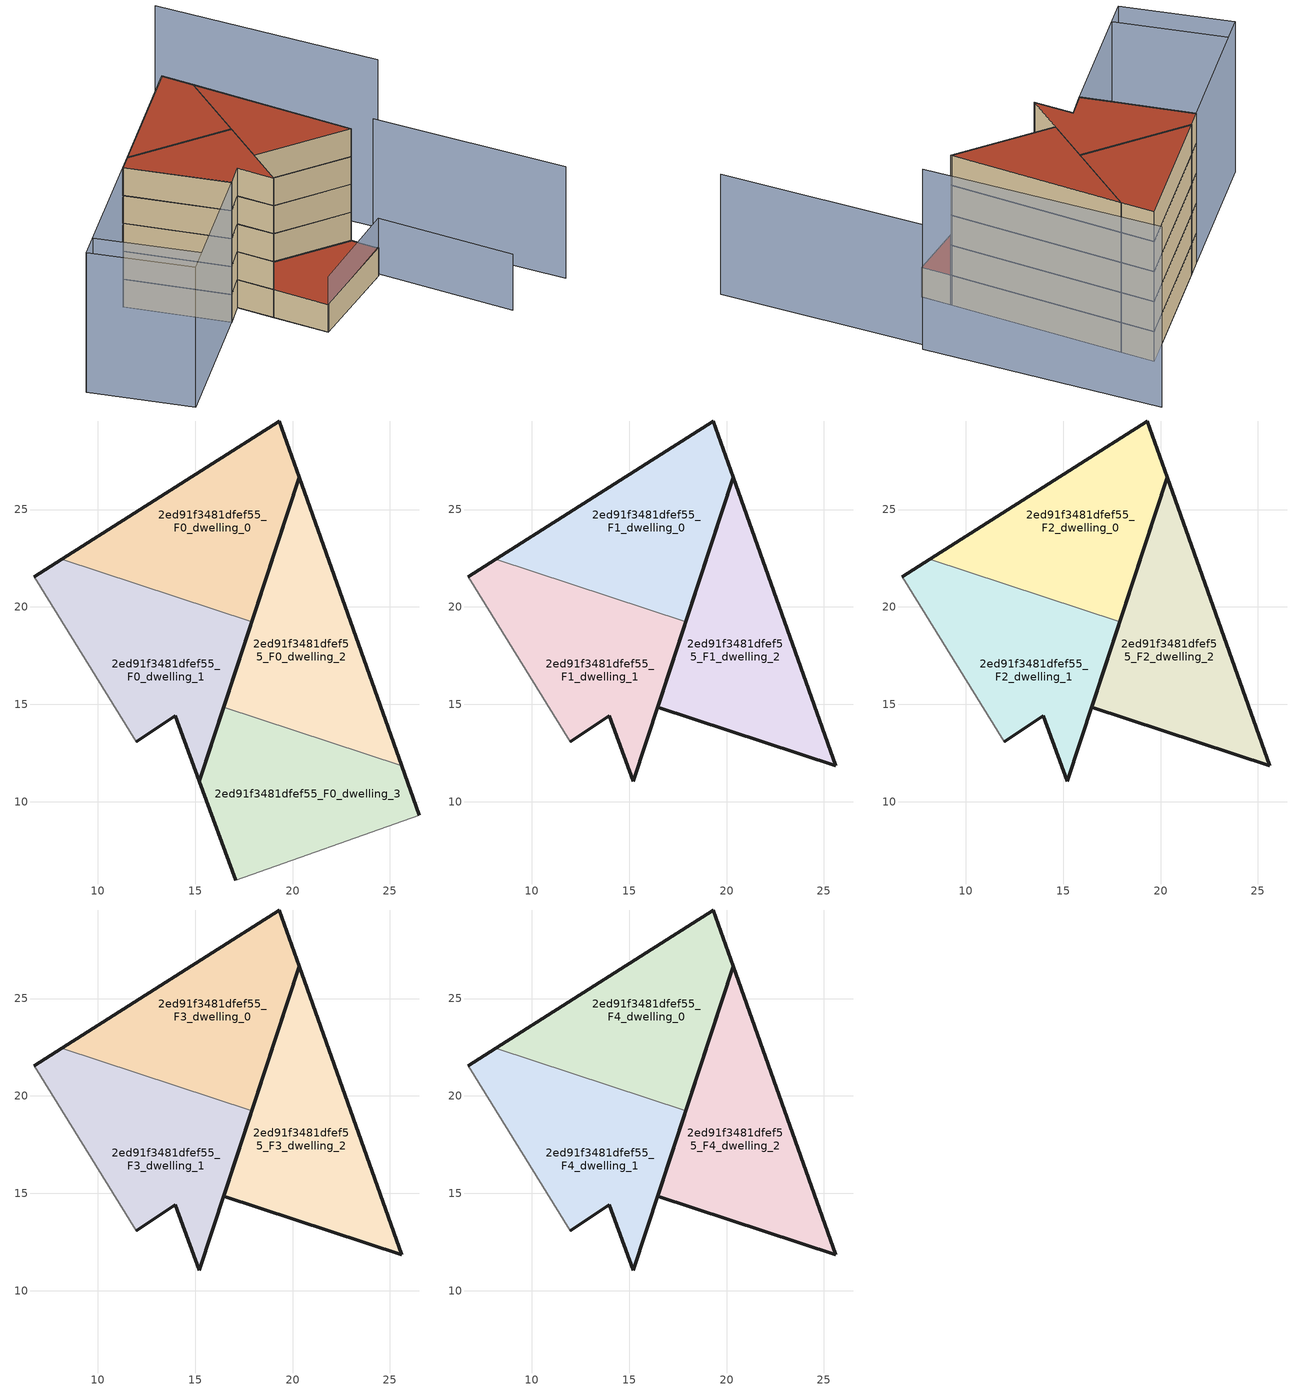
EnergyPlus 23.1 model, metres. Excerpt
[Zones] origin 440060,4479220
2ed91f3481dfef55_F0_dwelling_0
 floor ground (EU_floor_Construction): 17.91,19.25 20.34,26.67 19.32,29.55 8.15,22.45 z0
 wall outside (EU_wall_Construction): 8.15,22.45 19.32,29.55 20.34,26.67 17.91,19.25 z0:3
 wall to 2ed91f3481dfef55_F0_dwelling_1 (EU_wall_Construction): 17.91,19.25 8.15,22.45 z0:3
2ed91f3481dfef55_F0_dwelling_1
 floor ground (EU_floor_Construction): 15.22,11.04 17.91,19.25 8.15,22.45 6.73,21.56 11.98,13.08 13.99,14.41 z0
 wall outside (EU_wall_Construction): 6.73,21.56 8.15,22.45 / 17.91,19.25 15.22,11.04 13.99,14.41 11.98,13.08 z0:3
 wall adiabatic (EU_wall_Construction): 11.98,13.08 6.73,21.56 z0:3
2ed91f3481dfef55_F0_dwelling_2
 floor ground (EU_floor_Construction): 25.61,11.85 20.34,26.67 16.47,14.84 z0
 wall outside (EU_wall_Construction): 16.47,14.84 20.34,26.67 25.61,11.85 z0:3
 wall to 2ed91f3481dfef55_F0_dwelling_3 (EU_wall_Construction): 25.61,11.85 16.47,14.84 z0:3
2ed91f3481dfef55_F0_dwelling_3
 floor ground (EU_floor_Construction): 26.51,9.3 25.61,11.85 16.47,14.84 15.22,11.04 17.07,5.98 z0
 wall outside (EU_wall_Construction): 25.61,11.85 26.51,9.3 / 17.07,5.98 15.22,11.04 16.47,14.84 z0:3
 wall adiabatic (EU_wall_Construction): 26.51,9.3 17.07,5.98 z0:3
 roof outside (EU_roof_Construction): 25.61,11.85 26.51,9.3 17.07,5.98 15.22,11.04 16.47,14.84 z3
2ed91f3481dfef55_F1_dwelling_0
 floor to 2ed91f3481dfef55_F0_dwelling_0 (EU_floor_Construction): 17.91,19.25 20.34,26.67 19.32,29.55 8.15,22.45 z3
 wall outside (EU_wall_Construction): 8.15,22.45 19.32,29.55 20.34,26.67 17.91,19.25 z3:6
 wall to 2ed91f3481dfef55_F1_dwelling_1 (EU_wall_Construction): 17.91,19.25 8.15,22.45 z3:6
2ed91f3481dfef55_F1_dwelling_1
 floor to 2ed91f3481dfef55_F0_dwelling_1 (EU_floor_Construction): 15.22,11.04 17.91,19.25 8.15,22.45 6.73,21.56 11.98,13.08 13.99,14.41 z3
 wall outside (EU_wall_Construction): 6.73,21.56 8.15,22.45 / 17.91,19.25 15.22,11.04 13.99,14.41 11.98,13.08 z3:6
 wall adiabatic (EU_wall_Construction): 11.98,13.08 6.73,21.56 z3:6
2ed91f3481dfef55_F1_dwelling_2
 floor to 2ed91f3481dfef55_F0_dwelling_2 (EU_floor_Construction): 25.61,11.85 20.34,26.67 16.47,14.84 z3
 wall outside (EU_wall_Construction): 25.61,11.85 16.47,14.84 20.34,26.67 25.61,11.85 z3:6
2ed91f3481dfef55_F2_dwelling_0
 floor to 2ed91f3481dfef55_F1_dwelling_0 (EU_floor_Construction): 17.91,19.25 20.34,26.67 19.32,29.55 8.15,22.45 z6
 wall outside (EU_wall_Construction): 8.15,22.45 19.32,29.55 20.34,26.67 17.91,19.25 z6:9
 wall to 2ed91f3481dfef55_F2_dwelling_1 (EU_wall_Construction): 17.91,19.25 8.15,22.45 z6:9
2ed91f3481dfef55_F2_dwelling_1
 floor to 2ed91f3481dfef55_F1_dwelling_1 (EU_floor_Construction): 15.22,11.04 17.91,19.25 8.15,22.45 6.73,21.56 11.98,13.08 13.99,14.41 z6
 wall outside (EU_wall_Construction): 6.73,21.56 8.15,22.45 / 17.91,19.25 15.22,11.04 13.99,14.41 11.98,13.08 z6:9
 wall adiabatic (EU_wall_Construction): 11.98,13.08 6.73,21.56 z6:9
2ed91f3481dfef55_F2_dwelling_2
 floor to 2ed91f3481dfef55_F1_dwelling_2 (EU_floor_Construction): 25.61,11.85 20.34,26.67 16.47,14.84 z6
 wall outside (EU_wall_Construction): 25.61,11.85 16.47,14.84 20.34,26.67 25.61,11.85 z6:9
2ed91f3481dfef55_F3_dwelling_0
 floor to 2ed91f3481dfef55_F2_dwelling_0 (EU_floor_Construction): 17.91,19.25 20.34,26.67 19.32,29.55 8.15,22.45 z9
 wall outside (EU_wall_Construction): 8.15,22.45 19.32,29.55 20.34,26.67 17.91,19.25 z9:12
 wall to 2ed91f3481dfef55_F3_dwelling_1 (EU_wall_Construction): 17.91,19.25 8.15,22.45 z9:12
2ed91f3481dfef55_F3_dwelling_1
 floor to 2ed91f3481dfef55_F2_dwelling_1 (EU_floor_Construction): 15.22,11.04 17.91,19.25 8.15,22.45 6.73,21.56 11.98,13.08 13.99,14.41 z9
 wall outside (EU_wall_Construction): 6.73,21.56 8.15,22.45 / 17.91,19.25 15.22,11.04 13.99,14.41 11.98,13.08 z9:12
 wall adiabatic (EU_wall_Construction): 11.98,13.08 6.73,21.56 z9:12
2ed91f3481dfef55_F3_dwelling_2
 floor to 2ed91f3481dfef55_F2_dwelling_2 (EU_floor_Construction): 25.61,11.85 20.34,26.67 16.47,14.84 z9
 wall outside (EU_wall_Construction): 25.61,11.85 16.47,14.84 20.34,26.67 25.61,11.85 z9:12
2ed91f3481dfef55_F4_dwelling_0
 floor to 2ed91f3481dfef55_F3_dwelling_0 (EU_floor_Construction): 17.91,19.25 20.34,26.67 19.32,29.55 8.15,22.45 z12
 wall outside (EU_wall_Construction): 8.15,22.45 19.32,29.55 20.34,26.67 17.91,19.25 z12:15
 wall to 2ed91f3481dfef55_F4_dwelling_1 (EU_wall_Construction): 17.91,19.25 8.15,22.45 z12:15
 roof outside (EU_roof_Construction): 19.32,29.55 20.34,26.67 17.91,19.25 8.15,22.45 z15
2ed91f3481dfef55_F4_dwelling_1
 floor to 2ed91f3481dfef55_F3_dwelling_1 (EU_floor_Construction): 15.22,11.04 17.91,19.25 8.15,22.45 6.73,21.56 11.98,13.08 13.99,14.41 z12
 wall outside (EU_wall_Construction): 6.73,21.56 8.15,22.45 / 17.91,19.25 15.22,11.04 13.99,14.41 11.98,13.08 z12:15
 wall adiabatic (EU_wall_Construction): 11.98,13.08 6.73,21.56 z12:15
 roof outside (EU_roof_Construction): 17.91,19.25 15.22,11.04 13.99,14.41 11.98,13.08 6.73,21.56 8.15,22.45 z15
2ed91f3481dfef55_F4_dwelling_2
 floor to 2ed91f3481dfef55_F3_dwelling_2 (EU_floor_Construction): 25.61,11.85 20.34,26.67 16.47,14.84 z12
 wall outside (EU_wall_Construction): 25.61,11.85 16.47,14.84 20.34,26.67 25.61,11.85 z12:15
 roof outside (EU_roof_Construction): 20.34,26.67 25.61,11.85 16.47,14.84 z15
shading: -2.95,15.36 2.39,7 / 12.07,13.13 0.39,5.73 / 0.39,5.73 -4.94,14.15 / -4.94,14.15 6.73,21.56 / 6.73,21.56 12.07,13.13 z0:15; 17.07,5.98 26.69,9.54 / 26.69,9.54 31.29,-2.88 z0:6; 38.16,-2.54 31.16,14.78 z0:12; 31.79,14.89 23.5,34.74 z0:18
[Building]
EU S2 Campaign: North Axis=0; Terrain=City; Solar Distribution=FullExterior
[Site:Location]
Madrid: Latitude=40.5; Longitude=-3.5; Time Zone=1; Elevation=609
[SizingPeriod:WeatherFileDays]
AnnualSizingPeriod: Begin Month=1; Begin Day of Month=1; End Month=12; End Day of Month=31; Day of Week for Start Day=Monday; Use Weather File Daylight Saving Period=No; Use Weather File Rain and Snow Indicators=No
[MATERIAL]
EU_InternalMass_Material: Roughness=MediumRough; Thickness=0.1; Conductivity=1; Density=1800; Specific Heat=900; Thermal Absorptance=0.9; Solar Absorptance=0.7; Visible Absorptance=0.7
[MATERIAL:NOMASS] Roughness=MediumRough; Thermal Absorptance=0.9; Solar Absorptance=0.7; Visible Absorptance=0.7
Name | Thermal Resistance
EU_wall_NoMass | 0.609216
EU_roof_NoMass | 0.513268
EU_floor_NoMass | 0.568163
[CONSTRUCTION]
EU_wall_Construction: EU_wall_NoMass
EU_roof_Construction: EU_roof_NoMass
EU_floor_Construction: EU_floor_NoMass
EU_InternalMass_Construction: EU_InternalMass_Material
[ZONE] Type=1; Multiplier=1; Ceiling Height=autocalculate; Floor Area=autocalculate; Part of Total Floor Area=Yes
Name | Volume
2ed91f3481dfef55_F0_dwelling_0; 2ed91f3481dfef55_F1_dwelling_0; 2ed91f3481dfef55_F2_dwelling_0; 2ed91f3481dfef55_F3_dwelling_0; 2ed91f3481dfef55_F4_dwelling_0 | 179.482
2ed91f3481dfef55_F0_dwelling_1; 2ed91f3481dfef55_F1_dwelling_1; 2ed91f3481dfef55_F2_dwelling_1; 2ed91f3481dfef55_F3_dwelling_1; 2ed91f3481dfef55_F4_dwelling_1 | 179.472
2ed91f3481dfef55_F0_dwelling_2; 2ed91f3481dfef55_F1_dwelling_2; 2ed91f3481dfef55_F2_dwelling_2; 2ed91f3481dfef55_F3_dwelling_2; 2ed91f3481dfef55_F4_dwelling_2 | 179.481
2ed91f3481dfef55_F0_dwelling_3 | 179.483
[INTERNALMASS] Construction=EU_InternalMass_Construction
Name | Zone or ZoneList | Surface Area
2ed91f3481dfef55_F0_dwelling_0_EU_InternalMass | 2ed91f3481dfef55_F0_dwelling_0 | 59.827
2ed91f3481dfef55_F0_dwelling_1_EU_InternalMass | 2ed91f3481dfef55_F0_dwelling_1 | 59.8294
2ed91f3481dfef55_F0_dwelling_2_EU_InternalMass | 2ed91f3481dfef55_F0_dwelling_2 | 59.8263
2ed91f3481dfef55_F0_dwelling_3_EU_InternalMass | 2ed91f3481dfef55_F0_dwelling_3 | 59.831
2ed91f3481dfef55_F1_dwelling_0_EU_InternalMass | 2ed91f3481dfef55_F1_dwelling_0 | 79.7693
2ed91f3481dfef55_F1_dwelling_1_EU_InternalMass | 2ed91f3481dfef55_F1_dwelling_1 | 79.7722
2ed91f3481dfef55_F1_dwelling_2_EU_InternalMass | 2ed91f3481dfef55_F1_dwelling_2 | 79.7708
2ed91f3481dfef55_F2_dwelling_0_EU_InternalMass | 2ed91f3481dfef55_F2_dwelling_0 | 79.7693
2ed91f3481dfef55_F2_dwelling_1_EU_InternalMass | 2ed91f3481dfef55_F2_dwelling_1 | 79.7722
2ed91f3481dfef55_F2_dwelling_2_EU_InternalMass | 2ed91f3481dfef55_F2_dwelling_2 | 79.7708
2ed91f3481dfef55_F3_dwelling_0_EU_InternalMass | 2ed91f3481dfef55_F3_dwelling_0 | 79.7693
2ed91f3481dfef55_F3_dwelling_1_EU_InternalMass | 2ed91f3481dfef55_F3_dwelling_1 | 79.7722
2ed91f3481dfef55_F3_dwelling_2_EU_InternalMass | 2ed91f3481dfef55_F3_dwelling_2 | 79.7708
2ed91f3481dfef55_F4_dwelling_0_EU_InternalMass | 2ed91f3481dfef55_F4_dwelling_0 | 79.7693
2ed91f3481dfef55_F4_dwelling_1_EU_InternalMass | 2ed91f3481dfef55_F4_dwelling_1 | 79.7722
2ed91f3481dfef55_F4_dwelling_2_EU_InternalMass | 2ed91f3481dfef55_F4_dwelling_2 | 79.7708
[OTHEREQUIPMENT] Fuel Type=Electricity; Design Level Calculation Method=Watts/Area; Power per Zone Floor Area=1; Fraction Latent=0; Fraction Radiant=0; Fraction Lost=0; Carbon Dioxide Generation Rate=0; EndUse Subcategory=EU_Step8_InternalGains
Name | Zone or ZoneList or Space or SpaceList | Schedule
EU_Step8_InternalGain_2ed91f3481dfef55_F0_dwelling_0_f000 | 2ed91f3481dfef55_F0_dwelling_0 | EU_Step8_GainSchedule_2ed91f3481dfef55_F0_dwelling_0_f000
EU_Step8_InternalGain_2ed91f3481dfef55_F0_dwelling_1_f000 | 2ed91f3481dfef55_F0_dwelling_1 | EU_Step8_GainSchedule_2ed91f3481dfef55_F0_dwelling_1_f000
EU_Step8_InternalGain_2ed91f3481dfef55_F0_dwelling_2_f000 | 2ed91f3481dfef55_F0_dwelling_2 | EU_Step8_GainSchedule_2ed91f3481dfef55_F0_dwelling_2_f000
EU_Step8_InternalGain_2ed91f3481dfef55_F0_dwelling_3_f000 | 2ed91f3481dfef55_F0_dwelling_3 | EU_Step8_GainSchedule_2ed91f3481dfef55_F0_dwelling_3_f000
EU_Step8_InternalGain_2ed91f3481dfef55_F1_dwelling_0_f000 | 2ed91f3481dfef55_F1_dwelling_0 | EU_Step8_GainSchedule_2ed91f3481dfef55_F1_dwelling_0_f000
EU_Step8_InternalGain_2ed91f3481dfef55_F1_dwelling_1_f000 | 2ed91f3481dfef55_F1_dwelling_1 | EU_Step8_GainSchedule_2ed91f3481dfef55_F1_dwelling_1_f000
EU_Step8_InternalGain_2ed91f3481dfef55_F1_dwelling_2_f000 | 2ed91f3481dfef55_F1_dwelling_2 | EU_Step8_GainSchedule_2ed91f3481dfef55_F1_dwelling_2_f000
EU_Step8_InternalGain_2ed91f3481dfef55_F2_dwelling_0_f000 | 2ed91f3481dfef55_F2_dwelling_0 | EU_Step8_GainSchedule_2ed91f3481dfef55_F2_dwelling_0_f000
EU_Step8_InternalGain_2ed91f3481dfef55_F2_dwelling_1_f000 | 2ed91f3481dfef55_F2_dwelling_1 | EU_Step8_GainSchedule_2ed91f3481dfef55_F2_dwelling_1_f000
EU_Step8_InternalGain_2ed91f3481dfef55_F2_dwelling_2_f000 | 2ed91f3481dfef55_F2_dwelling_2 | EU_Step8_GainSchedule_2ed91f3481dfef55_F2_dwelling_2_f000
EU_Step8_InternalGain_2ed91f3481dfef55_F3_dwelling_0_f000 | 2ed91f3481dfef55_F3_dwelling_0 | EU_Step8_GainSchedule_2ed91f3481dfef55_F3_dwelling_0_f000
EU_Step8_InternalGain_2ed91f3481dfef55_F3_dwelling_1_f000 | 2ed91f3481dfef55_F3_dwelling_1 | EU_Step8_GainSchedule_2ed91f3481dfef55_F3_dwelling_1_f000
EU_Step8_InternalGain_2ed91f3481dfef55_F3_dwelling_2_f000 | 2ed91f3481dfef55_F3_dwelling_2 | EU_Step8_GainSchedule_2ed91f3481dfef55_F3_dwelling_2_f000
EU_Step8_InternalGain_2ed91f3481dfef55_F4_dwelling_0_f000 | 2ed91f3481dfef55_F4_dwelling_0 | EU_Step8_GainSchedule_2ed91f3481dfef55_F4_dwelling_0_f000
EU_Step8_InternalGain_2ed91f3481dfef55_F4_dwelling_1_f000 | 2ed91f3481dfef55_F4_dwelling_1 | EU_Step8_GainSchedule_2ed91f3481dfef55_F4_dwelling_1_f000
EU_Step8_InternalGain_2ed91f3481dfef55_F4_dwelling_2_f000 | 2ed91f3481dfef55_F4_dwelling_2 | EU_Step8_GainSchedule_2ed91f3481dfef55_F4_dwelling_2_f000
[ZONEVENTILATION:DESIGNFLOWRATE] Schedule=EU_AlwaysOn; Design Flow Rate Calculation Method=AirChanges/Hour; Air Changes per Hour=0.752966; Ventilation Type=Natural; Fan Pressure Rise=0; Fan Total Efficiency=1; Constant Term Coefficient=1; Temperature Term Coefficient=0; Velocity Term Coefficient=0; Velocity Squared Term Coefficient=0; Minimum Indoor Temperature=-100; Maximum Indoor Temperature=100; Delta Temperature=-100; Minimum Outdoor Temperature=-100; Maximum Outdoor Temperature=100; Maximum Wind Speed=40
Name | Zone or ZoneList or Space or SpaceList
EU_ConstantAir_2ed91f3481dfef55_F0_dwelling_0 | 2ed91f3481dfef55_F0_dwelling_0
EU_ConstantAir_2ed91f3481dfef55_F0_dwelling_1 | 2ed91f3481dfef55_F0_dwelling_1
EU_ConstantAir_2ed91f3481dfef55_F0_dwelling_2 | 2ed91f3481dfef55_F0_dwelling_2
EU_ConstantAir_2ed91f3481dfef55_F0_dwelling_3 | 2ed91f3481dfef55_F0_dwelling_3
EU_ConstantAir_2ed91f3481dfef55_F1_dwelling_0 | 2ed91f3481dfef55_F1_dwelling_0
EU_ConstantAir_2ed91f3481dfef55_F1_dwelling_1 | 2ed91f3481dfef55_F1_dwelling_1
EU_ConstantAir_2ed91f3481dfef55_F1_dwelling_2 | 2ed91f3481dfef55_F1_dwelling_2
EU_ConstantAir_2ed91f3481dfef55_F2_dwelling_0 | 2ed91f3481dfef55_F2_dwelling_0
EU_ConstantAir_2ed91f3481dfef55_F2_dwelling_1 | 2ed91f3481dfef55_F2_dwelling_1
EU_ConstantAir_2ed91f3481dfef55_F2_dwelling_2 | 2ed91f3481dfef55_F2_dwelling_2
EU_ConstantAir_2ed91f3481dfef55_F3_dwelling_0 | 2ed91f3481dfef55_F3_dwelling_0
EU_ConstantAir_2ed91f3481dfef55_F3_dwelling_1 | 2ed91f3481dfef55_F3_dwelling_1
EU_ConstantAir_2ed91f3481dfef55_F3_dwelling_2 | 2ed91f3481dfef55_F3_dwelling_2
EU_ConstantAir_2ed91f3481dfef55_F4_dwelling_0 | 2ed91f3481dfef55_F4_dwelling_0
EU_ConstantAir_2ed91f3481dfef55_F4_dwelling_1 | 2ed91f3481dfef55_F4_dwelling_1
EU_ConstantAir_2ed91f3481dfef55_F4_dwelling_2 | 2ed91f3481dfef55_F4_dwelling_2
[HVACTEMPLATE:THERMOSTAT] Constant Heating Setpoint=20; Constant Cooling Setpoint=50
EU_HeatOnly_2ed91f3481dfef55_F0_dwelling_0; EU_HeatOnly_2ed91f3481dfef55_F0_dwelling_1; EU_HeatOnly_2ed91f3481dfef55_F0_dwelling_2; EU_HeatOnly_2ed91f3481dfef55_F0_dwelling_3; EU_HeatOnly_2ed91f3481dfef55_F1_dwelling_0; EU_HeatOnly_2ed91f3481dfef55_F1_dwelling_1; EU_HeatOnly_2ed91f3481dfef55_F1_dwelling_2; EU_HeatOnly_2ed91f3481dfef55_F2_dwelling_0; EU_HeatOnly_2ed91f3481dfef55_F2_dwelling_1; EU_HeatOnly_2ed91f3481dfef55_F2_dwelling_2; EU_HeatOnly_2ed91f3481dfef55_F3_dwelling_0; EU_HeatOnly_2ed91f3481dfef55_F3_dwelling_1; EU_HeatOnly_2ed91f3481dfef55_F3_dwelling_2; EU_HeatOnly_2ed91f3481dfef55_F4_dwelling_0; EU_HeatOnly_2ed91f3481dfef55_F4_dwelling_1; EU_HeatOnly_2ed91f3481dfef55_F4_dwelling_2
[HVACTEMPLATE:ZONE:IDEALLOADSAIRSYSTEM] System Availability Schedule=EU_AlwaysOn; Maximum Heating Supply Air Temperature=50; Minimum Cooling Supply Air Temperature=13; Maximum Heating Supply Air Humidity Ratio=0.0156; Minimum Cooling Supply Air Humidity Ratio=0.0077; Heating Limit=NoLimit; Cooling Limit=NoLimit; Heating Availability Schedule=EU_AlwaysOn; Cooling Availability Schedule=EU_CoolingOff; Dehumidification Control Type=ConstantSensibleHeatRatio; Cooling Sensible Heat Ratio=0.7; Dehumidification Setpoint=60; Humidification Control Type=None; Humidification Setpoint=30; Outdoor Air Method=None; Outdoor Air Flow Rate per Person=0.00944; Outdoor Air Flow Rate per Zone Floor Area=0; Outdoor Air Flow Rate per Zone=0; Demand Controlled Ventilation Type=None; Outdoor Air Economizer Type=NoEconomizer; Heat Recovery Type=None; Sensible Heat Recovery Effectiveness=0.7; Latent Heat Recovery Effectiveness=0.65
Name | Template Thermostat
2ed91f3481dfef55_F0_dwelling_0 | EU_HeatOnly_2ed91f3481dfef55_F0_dwelling_0
2ed91f3481dfef55_F0_dwelling_1 | EU_HeatOnly_2ed91f3481dfef55_F0_dwelling_1
2ed91f3481dfef55_F0_dwelling_2 | EU_HeatOnly_2ed91f3481dfef55_F0_dwelling_2
2ed91f3481dfef55_F0_dwelling_3 | EU_HeatOnly_2ed91f3481dfef55_F0_dwelling_3
2ed91f3481dfef55_F1_dwelling_0 | EU_HeatOnly_2ed91f3481dfef55_F1_dwelling_0
2ed91f3481dfef55_F1_dwelling_1 | EU_HeatOnly_2ed91f3481dfef55_F1_dwelling_1
2ed91f3481dfef55_F1_dwelling_2 | EU_HeatOnly_2ed91f3481dfef55_F1_dwelling_2
2ed91f3481dfef55_F2_dwelling_0 | EU_HeatOnly_2ed91f3481dfef55_F2_dwelling_0
2ed91f3481dfef55_F2_dwelling_1 | EU_HeatOnly_2ed91f3481dfef55_F2_dwelling_1
2ed91f3481dfef55_F2_dwelling_2 | EU_HeatOnly_2ed91f3481dfef55_F2_dwelling_2
2ed91f3481dfef55_F3_dwelling_0 | EU_HeatOnly_2ed91f3481dfef55_F3_dwelling_0
2ed91f3481dfef55_F3_dwelling_1 | EU_HeatOnly_2ed91f3481dfef55_F3_dwelling_1
2ed91f3481dfef55_F3_dwelling_2 | EU_HeatOnly_2ed91f3481dfef55_F3_dwelling_2
2ed91f3481dfef55_F4_dwelling_0 | EU_HeatOnly_2ed91f3481dfef55_F4_dwelling_0
2ed91f3481dfef55_F4_dwelling_1 | EU_HeatOnly_2ed91f3481dfef55_F4_dwelling_1
2ed91f3481dfef55_F4_dwelling_2 | EU_HeatOnly_2ed91f3481dfef55_F4_dwelling_2
[SIZING:ZONE] Zone Cooling Design Supply Air Temperature Input Method=SupplyAirTemperature; Zone Cooling Design Supply Air Temperature=13; Zone Heating Design Supply Air Temperature Input Method=SupplyAirTemperature; Zone Heating Design Supply Air Temperature=50; Zone Cooling Design Supply Air Humidity Ratio=0.008; Zone Heating Design Supply Air Humidity Ratio=0.008; Cooling Design Air Flow Method=DesignDay; Cooling Design Air Flow Rate=0; Cooling Minimum Air Flow per Zone Floor Area=0.000762; Cooling Minimum Air Flow=0; Cooling Minimum Air Flow Fraction=0.2; Heating Design Air Flow Method=DesignDay; Heating Design Air Flow Rate=0; Heating Maximum Air Flow per Zone Floor Area=0.002032; Heating Maximum Air Flow=0.141576; Heating Maximum Air Flow Fraction=0.3; Account for Dedicated Outdoor Air System=No; Dedicated Outdoor Air System Control Strategy=NeutralSupplyAir; Dedicated Outdoor Air Low Setpoint Temperature for Design=autosize; Dedicated Outdoor Air High Setpoint Temperature for Design=autosize; Zone Load Sizing Method=Sensible Load Only No Latent Load; Zone Latent Cooling Design Supply Air Humidity Ratio Input Method=HumidityRatioDifference; Zone Cooling Design Supply Air Humidity Ratio Difference=0.005; Zone Latent Heating Design Supply Air Humidity Ratio Input Method=HumidityRatioDifference; Zone Humidification Design Supply Air Humidity Ratio Difference=0.005
2ed91f3481dfef55_F0_dwelling_0; 2ed91f3481dfef55_F0_dwelling_1; 2ed91f3481dfef55_F0_dwelling_2; 2ed91f3481dfef55_F0_dwelling_3; 2ed91f3481dfef55_F1_dwelling_0; 2ed91f3481dfef55_F1_dwelling_1; 2ed91f3481dfef55_F1_dwelling_2; 2ed91f3481dfef55_F2_dwelling_0; 2ed91f3481dfef55_F2_dwelling_1; 2ed91f3481dfef55_F2_dwelling_2; 2ed91f3481dfef55_F3_dwelling_0; 2ed91f3481dfef55_F3_dwelling_1; 2ed91f3481dfef55_F3_dwelling_2; 2ed91f3481dfef55_F4_dwelling_0; 2ed91f3481dfef55_F4_dwelling_1; 2ed91f3481dfef55_F4_dwelling_2
[SCHEDULE:CONSTANT]
Name | Hourly Value
EU_AlwaysOn | 1
EU_CoolingOff | 0
[SCHEDULE:FILE] Column Number=1; Rows to Skip at Top=0; Number of Hours of Data=8760; Column Separator=Comma; Interpolate to Timestep=No; Minutes per Item=60; Adjust Schedule for Daylight Savings=Yes
Name | File
EU_Step8_GainSchedule_2ed91f3481dfef55_F0_dwelling_0_f000 | ../../schedules/2ed91f3481dfef55/2ed91f3481dfef55_F0_dwelling_0_f000_gain.csv
EU_Step8_GainSchedule_2ed91f3481dfef55_F0_dwelling_1_f000 | ../../schedules/2ed91f3481dfef55/2ed91f3481dfef55_F0_dwelling_1_f000_gain.csv
EU_Step8_GainSchedule_2ed91f3481dfef55_F0_dwelling_2_f000 | ../../schedules/2ed91f3481dfef55/2ed91f3481dfef55_F0_dwelling_2_f000_gain.csv
EU_Step8_GainSchedule_2ed91f3481dfef55_F0_dwelling_3_f000 | ../../schedules/2ed91f3481dfef55/2ed91f3481dfef55_F0_dwelling_3_f000_gain.csv
EU_Step8_GainSchedule_2ed91f3481dfef55_F1_dwelling_0_f000 | ../../schedules/2ed91f3481dfef55/2ed91f3481dfef55_F1_dwelling_0_f000_gain.csv
EU_Step8_GainSchedule_2ed91f3481dfef55_F1_dwelling_1_f000 | ../../schedules/2ed91f3481dfef55/2ed91f3481dfef55_F1_dwelling_1_f000_gain.csv
EU_Step8_GainSchedule_2ed91f3481dfef55_F1_dwelling_2_f000 | ../../schedules/2ed91f3481dfef55/2ed91f3481dfef55_F1_dwelling_2_f000_gain.csv
EU_Step8_GainSchedule_2ed91f3481dfef55_F2_dwelling_0_f000 | ../../schedules/2ed91f3481dfef55/2ed91f3481dfef55_F2_dwelling_0_f000_gain.csv
EU_Step8_GainSchedule_2ed91f3481dfef55_F2_dwelling_1_f000 | ../../schedules/2ed91f3481dfef55/2ed91f3481dfef55_F2_dwelling_1_f000_gain.csv
EU_Step8_GainSchedule_2ed91f3481dfef55_F2_dwelling_2_f000 | ../../schedules/2ed91f3481dfef55/2ed91f3481dfef55_F2_dwelling_2_f000_gain.csv
EU_Step8_GainSchedule_2ed91f3481dfef55_F3_dwelling_0_f000 | ../../schedules/2ed91f3481dfef55/2ed91f3481dfef55_F3_dwelling_0_f000_gain.csv
EU_Step8_GainSchedule_2ed91f3481dfef55_F3_dwelling_1_f000 | ../../schedules/2ed91f3481dfef55/2ed91f3481dfef55_F3_dwelling_1_f000_gain.csv
EU_Step8_GainSchedule_2ed91f3481dfef55_F3_dwelling_2_f000 | ../../schedules/2ed91f3481dfef55/2ed91f3481dfef55_F3_dwelling_2_f000_gain.csv
EU_Step8_GainSchedule_2ed91f3481dfef55_F4_dwelling_0_f000 | ../../schedules/2ed91f3481dfef55/2ed91f3481dfef55_F4_dwelling_0_f000_gain.csv
EU_Step8_GainSchedule_2ed91f3481dfef55_F4_dwelling_1_f000 | ../../schedules/2ed91f3481dfef55/2ed91f3481dfef55_F4_dwelling_1_f000_gain.csv
EU_Step8_GainSchedule_2ed91f3481dfef55_F4_dwelling_2_f000 | ../../schedules/2ed91f3481dfef55/2ed91f3481dfef55_F4_dwelling_2_f000_gain.csv
